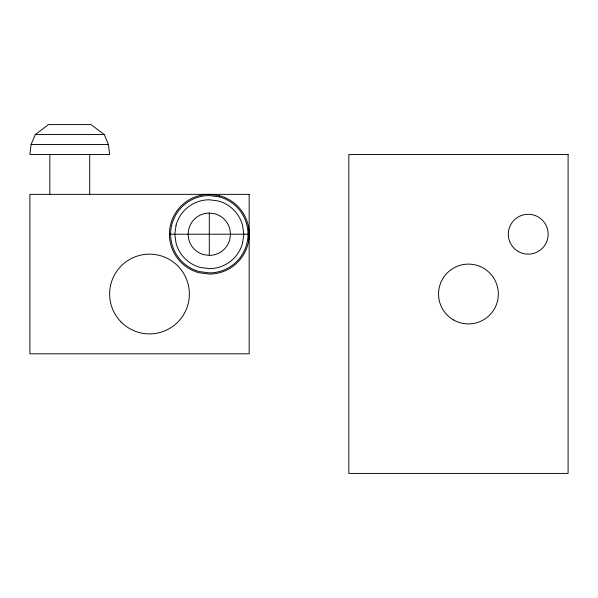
<?xml version="1.0" encoding="UTF-8"?>
<svg xmlns="http://www.w3.org/2000/svg" width="598" height="598" viewBox="0 0 598 598"><rect width="100%" height="100%" fill="white"/><g stroke="black" fill="none" stroke-linecap="round" stroke-linejoin="round"><path stroke-width="0.9" d="M31.096 144.514L29.9 154.486L109.636 154.486L108.44 144.514L104.291 134.55L91.001 124.586L48.535 124.586L35.245 134.55L31.096 144.514L108.44 144.514M35.245 134.55L104.291 134.55M169.436 234.214L249.164 234.214M209.3 213.045L214.779 213.763A21.177 21.177 0 0 1 229.752 228.735L230.536 234.214L229.752 239.701A21.177 21.177 0 0 1 209.3 255.391L203.821 254.673A21.177 21.177 0 0 1 188.848 239.701L188.064 234.214L188.848 228.735A21.177 21.177 0 0 1 209.3 213.045L209.3 255.391M89.7 154.486L89.7 194.664M49.836 154.486L49.836 194.664M176.044 225.304L174.773 234.214L176.044 243.132A34.43 34.43 0 0 0 200.39 267.478L209.3 268.651A34.43 34.43 0 0 0 242.556 243.132L243.827 234.214L242.556 225.304A34.43 34.43 0 0 0 218.21 200.958L209.3 199.784A34.43 34.43 0 0 0 176.044 225.304M568.1 154.486L348.836 154.486L348.836 473.414L568.1 473.414L568.1 154.486M249.164 194.35L29.9 194.35L29.9 353.814L249.164 353.814L249.164 194.35M219.616 195.71L209.3 194.35A39.864 39.864 0 0 0 198.984 272.725L209.3 274.086A39.864 39.864 0 0 0 219.616 195.71M219.309 196.862L209.3 195.546A38.668 38.668 0 0 0 199.291 271.567L209.3 272.89A38.668 38.668 0 0 0 219.309 196.862M121.312 322.21A39.864 39.864 0 0 0 188.011 304.337A39.864 39.864 0 0 0 139.185 255.51A39.864 39.864 0 0 0 121.312 322.21M518.264 251.481A19.936 19.936 0 0 0 548.164 234.214A19.936 19.936 0 0 0 518.264 216.954A19.936 19.936 0 0 0 518.264 251.481M453.486 319.908A29.9 29.9 0 0 0 498.336 294.014A29.9 29.9 0 0 0 453.486 268.121A29.9 29.9 0 0 0 453.486 319.908"/></g></svg>
